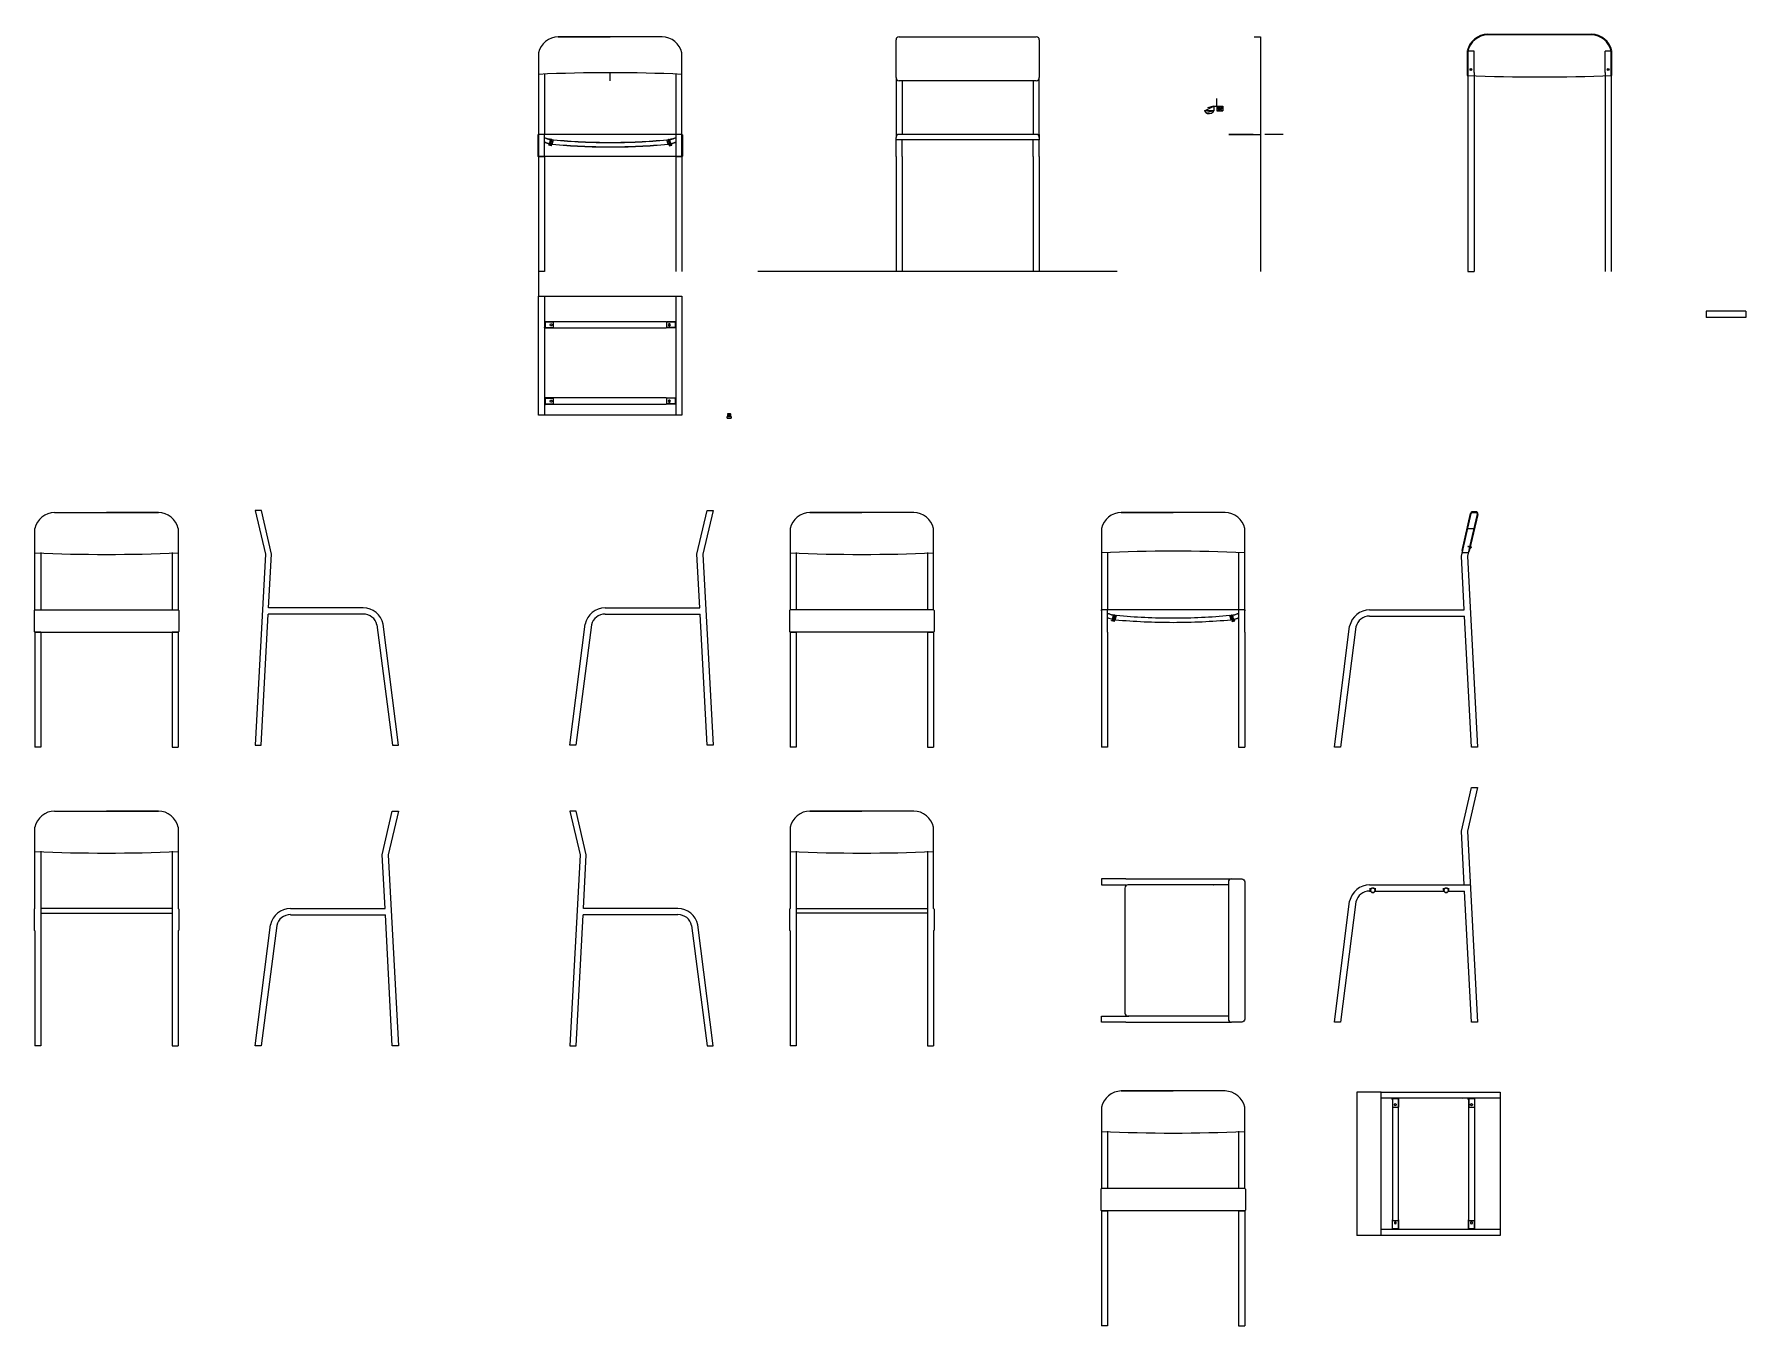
# Model space of a CAD drawing. Header units: millimetres. Extents: x 2935 to 3497, y 1209 to 1633.
import ezdxf

# ---------------------------------------------------------------- set-up
doc = ezdxf.new("R2010")
doc.units = ezdxf.units.MM
for name, color, linetype, lineweight in [('A-ANNO-DIMS', 3, 'Continuous', 18), ('A-DETL-MCUT', 4, 'Continuous', 25), ('A-FURN', 8, 'Continuous', 18)]:
    doc.layers.add(name, color=color, linetype=linetype, lineweight=lineweight)
for name, color, linetype in [('giunzioni', 3, 'Continuous'), ('rosso', 1, 'Continuous'), ('sezione', 6, 'Continuous')]:
    doc.layers.add(name, color=color, linetype=linetype)
doc.layers.add('INFO', color=2, linetype='Continuous', transparency=0.2)

msp = doc.modelspace()

# ---------------------------------------------------------------- linework, layer by layer
for p, q in [((3218.06, 1618.61), (3218.06, 1631.01)), ((3219.06, 1632.01), (3264.06, 1632.01)), ((3265.06, 1631.01), (3265.06, 1618.61)), ((3264.06, 1617.61), (3219.06, 1617.61)), ((3220.06, 1617.61), (3220.06, 1600.01)), ((3263.06, 1617.7), (3263.06, 1600.01)), ((3263.06, 1617.7), (3263.06, 1600.01)), ((3265.06, 1617.61), (3265.06, 1618.61)), ((3263.76, 1600.01), (3219.06, 1600.01)), ((3264.26, 1600.01), (3263.76, 1600.01)), ((3265.06, 1600.01), (3265.06, 1598.26)), ((3218.06, 1598.26), (3218.06, 1599.01)), ((3265.06, 1598.26), (3218.06, 1598.26)), ((3218.06, 1592.7), (3218.06, 1598.26)), ((3220.06, 1592.7), (3220.06, 1598.26)), ((3263.06, 1592.7), (3263.06, 1598.26)), ((3265.06, 1599.01), (3265.06, 1598.26)), ((3265.06, 1592.7), (3265.06, 1598.26)), ((3218.06, 1592.7), (3218.06, 1555.01)), ((3220.06, 1592.7), (3220.06, 1555.01)), ((3263.06, 1592.7), (3263.06, 1555.01)), ((3265.06, 1592.7), (3265.06, 1555.01)), ((2976.14, 1476.06), (2959.11, 1476.06)), ((3189.83, 1476.06), (3206.86, 1476.06)), ((3291.92, 1476.06), (3308.94, 1476.06)), ((3403.7, 1463.5), (3406.5, 1475.72)), ((3405.58, 1470.75), (3407.58, 1470.75)), ((3408.89, 1475.4), (3406.07, 1463.28)), ((3408.19, 1476.28), (3407.2, 1476.28)), ((3407.2, 1476.06), (3408.19, 1476.06)), ((2937.61, 1462.87), (2937.61, 1444.06)), ((2937.61, 1461.75), (2937.61, 1444.06)), ((2980.61, 1462.87), (2980.61, 1444.06)), ((3185.36, 1462.87), (3185.36, 1444.06)), ((3228.36, 1462.87), (3228.36, 1444.06)), ((3228.36, 1461.75), (3228.36, 1444.06)), ((3287.44, 1462.87), (3287.44, 1444.06)), ((3330.44, 1462.87), (3330.44, 1444.06)), ((3330.44, 1461.75), (3330.44, 1444.06)), ((3404.19, 1462.89), (3405.58, 1462.89)), ((2935.41, 1443.86), (2935.41, 1436.95)), ((2935.61, 1444.06), (2982.61, 1444.06)), ((2935.61, 1444.06), (2937.61, 1444.06)), ((2980.61, 1444.06), (2982.61, 1444.06)), ((2982.81, 1443.86), (2982.81, 1436.95)), ((3019.03, 1442.72), (3012.19, 1442.72)), ((3041.46, 1442.72), (3019.03, 1442.72)), ((3043.32, 1442.72), (3041.46, 1442.72)), ((3122.65, 1442.72), (3124.51, 1442.72)), ((3124.51, 1442.72), (3146.94, 1442.72)), ((3146.94, 1442.72), (3153.78, 1442.72)), ((3183.16, 1443.86), (3183.16, 1436.95)), ((3230.36, 1444.06), (3183.36, 1444.06)), ((3185.36, 1444.06), (3183.36, 1444.06)), ((3230.36, 1444.06), (3228.36, 1444.06)), ((3230.56, 1443.86), (3230.56, 1436.95)), ((3332.44, 1444.06), (3285.44, 1444.06)), ((3287.44, 1444.06), (3285.44, 1444.06)), ((3285.44, 1444.06), (3285.44, 1436.75)), ((3287.44, 1436.75), (3287.44, 1444.06)), ((3332.44, 1444.06), (3330.44, 1444.06)), ((3330.44, 1444.06), (3330.44, 1436.75)), ((3332.44, 1436.75), (3332.44, 1444.06)), ((3327.93, 1440.85), (3327.56, 1442.24)), ((3327.97, 1440.9), (3327.62, 1442.2)), ((3373.38, 1442.06), (3404.51, 1442.06)), ((3373.38, 1442.06), (3404.51, 1442.06)), ((2935.61, 1436.75), (2935.61, 1399.06)), ((2935.61, 1436.75), (2982.61, 1436.75)), ((2937.61, 1436.75), (2935.61, 1436.75)), ((2937.61, 1436.75), (2937.61, 1399.06)), ((2980.61, 1436.75), (2980.61, 1399.06)), ((2982.61, 1436.75), (2980.61, 1436.75)), ((2982.61, 1436.75), (2982.61, 1399.06)), ((3183.36, 1436.75), (3183.36, 1399.06)), ((3230.36, 1436.75), (3183.36, 1436.75)), ((3183.36, 1436.75), (3185.36, 1436.75)), ((3185.36, 1436.75), (3185.36, 1399.06)), ((3228.36, 1436.75), (3228.36, 1399.06)), ((3228.36, 1436.75), (3230.36, 1436.75)), ((3230.36, 1436.75), (3230.36, 1399.06)), ((3285.44, 1436.75), (3285.44, 1399.06)), ((3287.44, 1436.75), (3287.44, 1399.06)), ((3330.44, 1436.75), (3330.44, 1399.06)), ((3332.44, 1436.75), (3332.44, 1399.06)), ((2937.61, 1399.06), (2935.61, 1399.06)), ((2980.61, 1399.06), (2982.61, 1399.06)), ((3185.36, 1399.06), (3183.36, 1399.06)), ((3228.36, 1399.06), (3230.36, 1399.06)), ((3287.44, 1399.06), (3285.44, 1399.06)), ((3330.44, 1399.06), (3332.44, 1399.06)), ((2976.14, 1378.12), (2959.11, 1378.12)), ((3189.83, 1378.12), (3206.86, 1378.12)), ((2937.61, 1364.94), (2937.61, 1346.12)), ((2980.61, 1364.94), (2980.61, 1346.12)), ((3185.36, 1364.94), (3185.36, 1346.12)), ((3228.36, 1364.94), (3228.36, 1346.12)), ((2937.61, 1363.81), (2937.61, 1346.12)), ((3228.36, 1363.81), (3228.36, 1346.12)), ((3293.44, 1355.87), (3285.44, 1355.87)), ((3285.44, 1355.87), (3285.44, 1353.87)), ((3285.44, 1353.87), (3293.44, 1353.87)), ((3293.14, 1352.87), (3293.14, 1311.87)), ((3293.44, 1355.87), (3328.07, 1355.87)), ((3327.07, 1353.87), (3294.14, 1353.87)), ((3298.06, 1353.87), (3297.06, 1353.87)), ((3322.06, 1353.87), (3318.44, 1353.87)), ((3323.06, 1353.87), (3322.06, 1353.87)), ((3323.11, 1353.87), (3322.11, 1353.87)), ((3322.11, 1353.87), (3322.16, 1353.87)), ((3324.11, 1353.87), (3324.06, 1353.87)), ((3327.07, 1354.87), (3327.07, 1309.87)), ((3373.54, 1352.12), (3373.54, 1352.87)), ((3374.44, 1353.87), (3406.41, 1353.87)), ((3374.44, 1353.87), (3404.41, 1353.87)), ((3375.34, 1352.12), (3375.34, 1352.87)), ((3397.59, 1352.12), (3397.59, 1352.87)), ((3399.39, 1352.12), (3399.39, 1352.87)), ((3373.38, 1351.87), (3373.63, 1351.87)), ((3373.38, 1351.87), (3373.63, 1351.87)), ((3375.25, 1351.87), (3397.68, 1351.87)), ((3375.25, 1351.87), (3397.68, 1351.87)), ((3399.3, 1351.87), (3404.51, 1351.87)), ((3399.3, 1351.87), (3404.51, 1351.87)), ((2935.41, 1345.92), (2935.41, 1339.01)), ((2937.61, 1346.12), (2937.61, 1338.81)), ((2980.61, 1346.12), (2937.61, 1346.12)), ((2937.61, 1344.62), (2980.61, 1344.62)), ((2980.61, 1346.12), (2980.61, 1338.81)), ((2982.81, 1345.92), (2982.81, 1339.01)), ((3019.44, 1344.12), (3021.3, 1344.12)), ((3021.3, 1344.12), (3043.73, 1344.12)), ((3043.73, 1344.12), (3050.57, 1344.12)), ((3122.24, 1344.12), (3115.4, 1344.12)), ((3144.67, 1344.12), (3122.24, 1344.12)), ((3146.53, 1344.12), (3144.67, 1344.12)), ((3183.16, 1345.92), (3183.16, 1339.01)), ((3185.36, 1346.12), (3185.36, 1338.81)), ((3185.36, 1346.12), (3228.36, 1346.12)), ((3228.36, 1344.62), (3185.36, 1344.62)), ((3228.36, 1346.12), (3228.36, 1338.81)), ((3230.56, 1345.92), (3230.56, 1339.01)), ((2935.61, 1338.81), (2935.61, 1301.12)), ((2937.61, 1338.81), (2937.61, 1301.12)), ((2980.61, 1338.81), (2980.61, 1301.12)), ((2982.61, 1338.81), (2982.61, 1301.12)), ((3183.36, 1338.81), (3183.36, 1301.12)), ((3185.36, 1338.81), (3185.36, 1301.12)), ((3228.36, 1338.81), (3228.36, 1301.12)), ((3230.36, 1338.81), (3230.36, 1301.12)), ((3285.44, 1308.87), (3285.44, 1310.87)), ((3285.44, 1310.87), (3294.44, 1310.87)), ((3293.44, 1308.87), (3285.44, 1308.87)), ((3293.44, 1308.87), (3328.07, 1308.87)), ((3327.07, 1310.87), (3294.14, 1310.87)), ((2937.61, 1301.12), (2935.61, 1301.12)), ((2980.61, 1301.12), (2982.61, 1301.12)), ((3185.36, 1301.12), (3183.36, 1301.12)), ((3228.36, 1301.12), (3230.36, 1301.12)), ((3291.92, 1286.31), (3308.94, 1286.31)), ((3369.21, 1285.93), (3369.21, 1238.93)), ((3377.21, 1285.93), (3369.21, 1285.93)), ((3416.21, 1285.93), (3416.21, 1262.43)), ((3416.21, 1283.93), (3377.21, 1283.93)), ((3380.87, 1280.78), (3380.87, 1244.08)), ((3382.87, 1244.08), (3382.87, 1280.78)), ((3405.87, 1280.78), (3405.87, 1244.08)), ((3407.87, 1240.93), (3407.87, 1280.78)), ((3287.44, 1273.13), (3287.44, 1254.31)), ((3330.44, 1273.13), (3330.44, 1254.31)), ((3330.44, 1272.01), (3330.44, 1254.31)), ((3285.24, 1254.11), (3285.24, 1247.2)), ((3332.44, 1254.31), (3285.44, 1254.31)), ((3287.44, 1254.31), (3285.44, 1254.31)), ((3332.44, 1254.31), (3330.44, 1254.31)), ((3332.64, 1254.11), (3332.64, 1247.2)), ((3285.44, 1247), (3285.44, 1209.31)), ((3332.44, 1247), (3285.44, 1247)), ((3285.44, 1247), (3287.44, 1247)), ((3287.44, 1247), (3287.44, 1209.31)), ((3330.44, 1247), (3330.44, 1209.31)), ((3330.44, 1247), (3332.44, 1247)), ((3332.44, 1247), (3332.44, 1209.31)), ((3416.21, 1240.93), (3377.21, 1240.93)), ((3377.21, 1238.93), (3369.21, 1238.93)), ((3287.44, 1209.31), (3285.44, 1209.31)), ((3330.44, 1209.31), (3332.44, 1209.31))]:
    msp.add_line(p, q)
for points in [[(3218.06, 1618.61), (3218.06, 1599.01)], [(3265.06, 1600.01), (3265.06, 1617.61)], [(3043.32, 1444.72), (3012.3, 1444.72), (3013.21, 1462.32), (3009.9, 1476.72), (3007.88, 1476.72), (3011.23, 1462.35), (3007.88, 1399.72), (3009.89, 1399.72), (3012.19, 1442.72)], [(3122.65, 1444.72), (3153.67, 1444.72), (3152.77, 1462.32), (3156.07, 1476.72), (3158.09, 1476.72), (3154.74, 1462.35), (3158.09, 1399.72), (3156.08, 1399.72), (3153.78, 1442.72)], [(2935.61, 1444.06), (2935.61, 1470.75)], [(2942.08, 1476.06), (2976.14, 1476.06)], [(2982.61, 1470.75), (2982.61, 1444.06)], [(3183.36, 1470.75), (3183.36, 1444.06)], [(3223.89, 1476.06), (3189.83, 1476.06)], [(3230.36, 1444.06), (3230.36, 1470.75)], [(3285.44, 1470.75), (3285.44, 1444.06)], [(3325.97, 1476.06), (3291.92, 1476.06)], [(3332.44, 1444.06), (3332.44, 1470.75)], [(3408.68, 1475.45), (3406.19, 1464.78)], [(3406.15, 1464.62), (3405.47, 1461.69), (3408.82, 1399.06), (3406.81, 1399.06), (3404.51, 1442.06)], [(3047.79, 1439.17), (3052.88, 1399.72), (3054.88, 1399.72), (3049.86, 1439.41)], [(3118.18, 1439.17), (3113.09, 1399.72), (3111.09, 1399.72), (3116.11, 1439.41)], [(3368.91, 1438.51), (3363.82, 1399.06), (3361.82, 1399.06), (3366.84, 1438.75)], [(3373.38, 1353.87), (3404.41, 1353.87), (3403.5, 1371.47), (3406.8, 1385.87), (3408.82, 1385.87), (3405.47, 1371.5), (3408.82, 1308.87), (3406.81, 1308.87), (3404.51, 1351.87)], [(2942.08, 1378.12), (2976.14, 1378.12)], [(3019.44, 1346.12), (3050.46, 1346.12), (3049.55, 1363.73), (3052.85, 1378.12), (3054.88, 1378.12), (3051.53, 1363.76), (3054.88, 1301.12), (3052.86, 1301.12), (3050.57, 1344.12)], [(3146.53, 1346.12), (3115.51, 1346.12), (3116.42, 1363.73), (3113.12, 1378.12), (3111.09, 1378.12), (3114.44, 1363.76), (3111.09, 1301.12), (3113.11, 1301.12), (3115.4, 1344.12)], [(3223.89, 1378.12), (3189.83, 1378.12)], [(2935.61, 1346.12), (2935.61, 1372.81)], [(2982.61, 1372.81), (2982.61, 1346.12)], [(3183.36, 1372.81), (3183.36, 1346.12)], [(3230.36, 1346.12), (3230.36, 1372.81)], [(3368.91, 1348.32), (3363.82, 1308.87), (3361.82, 1308.87), (3366.84, 1348.55)], [(3014.97, 1340.57), (3009.88, 1301.12), (3007.88, 1301.12), (3012.9, 1340.81)], [(3151, 1340.57), (3156.09, 1301.12), (3158.09, 1301.12), (3153.07, 1340.81)], [(3325.97, 1286.31), (3291.92, 1286.31)], [(3285.44, 1281), (3285.44, 1254.31)], [(3332.44, 1254.31), (3332.44, 1281)]]:
    msp.add_lwpolyline(points)
for points in [[(3100.82, 1507.92), (3100.82, 1546.92), (3147.82, 1546.92), (3147.82, 1507.92)], [(3377.21, 1285.93), (3416.21, 1285.93), (3416.21, 1238.93), (3377.21, 1238.93)]]:
    msp.add_lwpolyline(points, close=True)
for points in [[(3373.38, 1444.06), (3404.41, 1444.06), (3403.5, 1461.67), (3406.71, 1475.67, -0.349616), (3407.2, 1476.06), (3408.19, 1476.06)], [(3328.07, 1355.87), (3331.44, 1355.87, -0.414214), (3332.44, 1354.87), (3332.44, 1309.87, -0.414214), (3331.44, 1308.87), (3328.07, 1308.87)]]:
    msp.add_lwpolyline(points, format="xyb")
for centre, radius, start, end in [((3219.06, 1631.01), 1, 90, 180), ((3264.06, 1631.01), 1, 0, 90), ((3219.06, 1618.61), 1, 180, 270), ((3264.06, 1618.61), 1, 270, 0), ((3219.06, 1599.01), 1, 90, 180), ((3264.06, 1599.01), 1, 0, 90), ((2942.24, 1469.27), 6.79, 91.3429, 167.4024), ((2975.98, 1469.27), 6.79, 12.5976, 88.6571), ((3189.99, 1469.27), 6.79, 91.3429, 167.4024), ((3223.73, 1469.27), 6.79, 12.5976, 88.6571), ((3292.07, 1469.27), 6.79, 91.3429, 167.4024), ((3325.81, 1469.27), 6.79, 12.5976, 88.6571), ((3407.2, 1475.55), 0.724, 90.3814, 166.7003), ((3408.19, 1475.56), 0.718, 346.8609, 90), ((3408.19, 1475.56), 0.5, 346.8609, 90), ((3408.19, 1475.56), 0.5, 346.8609, 90), ((2959.11, 1987.57), 525.31, 267.436, 272.564), ((3206.86, 1987.57), 525.31, 267.436, 272.564), ((3308.94, 938.01), 525.31, 87.436, 92.564), ((3404.19, 1463.39), 0.5, 167.1057, 270), ((3405.58, 1463.39), 0.5, 270, 346.8815), ((2935.69, 1443.78), 0.293, 106.1663, 163.8337), ((2982.53, 1443.78), 0.293, 16.1663, 73.8337), ((3043.24, 1437.94), 6.78, 12.4931, 89.3401), ((3043.36, 1438.17), 4.55, 12.6728, 90.4312), ((3122.73, 1437.94), 6.78, 90.6599, 167.5069), ((3122.61, 1438.17), 4.55, 89.5688, 167.3272), ((3183.44, 1443.78), 0.293, 106.1663, 163.8337), ((3230.28, 1443.78), 0.293, 16.1663, 73.8337), ((3285.53, 1443.78), 0.293, 106.1663, 163.8337), ((3332.36, 1443.78), 0.293, 16.1663, 73.8337), ((3373.46, 1437.28), 6.78, 90.6599, 167.5069), ((3308.94, 1650.54), 210.55, 264.826, 270), ((3308.94, 1643.38), 201.95, 264.715, 270), ((3308.94, 1643.38), 201.95, 270, 275.285), ((3308.94, 1650.54), 210.55, 270, 275.174), ((3327.06, 1449.12), 8.31, 275.9983, 279.0744), ((3327.06, 1449.12), 8.26, 276.2947, 279.0744), ((3373.35, 1437.51), 4.55, 89.5688, 167.3272), ((2935.69, 1437.03), 0.293, 196.1663, 253.8337), ((2982.53, 1437.03), 0.293, 286.1663, 343.8337), ((3183.44, 1437.03), 0.293, 196.1663, 253.8337), ((3230.28, 1437.03), 0.293, 286.1663, 343.8337), ((2942.24, 1371.33), 6.79, 91.3429, 167.4024), ((2975.98, 1371.33), 6.79, 12.5976, 88.6571), ((3189.99, 1371.33), 6.79, 91.3429, 167.4024), ((3223.73, 1371.33), 6.79, 12.5976, 88.6571), ((2959.11, 1889.63), 525.31, 267.436, 272.564), ((3206.86, 1889.63), 525.31, 267.436, 272.564), ((3294.14, 1352.87), 1, 90, 180), ((3328.07, 1354.87), 1, 90, 180), ((3373.46, 1347.09), 6.78, 90.6599, 167.5069), ((3374.44, 1351.95), 0.916, 10.8558, 169.1821), ((3398.49, 1351.95), 0.916, 10.8558, 169.1821), ((3373.35, 1347.32), 4.55, 89.5688, 167.3272), ((3374.44, 1352.29), 0.916, 190.9085, 349.1336), ((3374.44, 1351.95), 0.816, 12.1622, 167.8378), ((3374.44, 1352.29), 0.816, 192.1622, 347.8378), ((3398.49, 1352.29), 0.916, 190.9085, 349.1336), ((3398.49, 1351.95), 0.816, 12.1622, 167.8378), ((3398.49, 1352.29), 0.816, 192.1622, 347.8378), ((2935.69, 1345.84), 0.293, 106.1663, 163.8337), ((2982.53, 1345.84), 0.293, 16.1663, 73.8337), ((3019.51, 1339.34), 6.78, 90.6599, 167.5069), ((3019.4, 1339.58), 4.55, 89.5688, 167.3272), ((3146.46, 1339.34), 6.78, 12.4931, 89.3401), ((3146.57, 1339.58), 4.55, 12.6728, 90.4312), ((3183.44, 1345.84), 0.293, 106.1663, 163.8337), ((3230.28, 1345.84), 0.293, 16.1663, 73.8337), ((2935.69, 1339.09), 0.293, 196.1663, 253.8337), ((2982.53, 1339.09), 0.293, 286.1663, 343.8337), ((3183.44, 1339.09), 0.293, 196.1663, 253.8337), ((3230.28, 1339.09), 0.293, 286.1663, 343.8337), ((3294.14, 1311.87), 1, 180, 270), ((3328.07, 1309.87), 1, 180, 270), ((3292.07, 1279.52), 6.79, 91.3429, 167.4024), ((3325.81, 1279.52), 6.79, 12.5976, 88.6571), ((3308.94, 1797.82), 525.31, 267.436, 272.564), ((3285.53, 1254.03), 0.293, 106.1663, 163.8337), ((3332.36, 1254.03), 0.293, 16.1663, 73.8337), ((3285.53, 1247.28), 0.293, 196.1663, 253.8337), ((3332.36, 1247.28), 0.293, 286.1663, 343.8337)]:
    msp.add_arc(centre, radius, start, end)
at = {"layer": 'A-ANNO-DIMS'}
for p, q in [((3107.29, 1632.01), (3124.32, 1632.01)), ((3102.82, 1619.78), (3102.82, 1600.01)), ((3124.32, 1617.61), (3124.32, 1620.22)), ((3145.82, 1619.78), (3145.82, 1600.01)), ((3145.82, 1617.7), (3145.82, 1600.01)), ((3323.27, 1609.23), (3323.27, 1611.81)), ((3319.27, 1607.75), (3322.27, 1609.23)), ((3322.27, 1607.75), (3319.27, 1607.75)), ((3322.27, 1609.23), (3320.17, 1608.67)), ((3322.27, 1607.75), (3320.17, 1607.19)), ((3322.27, 1609.23), (3322.27, 1607.75)), ((3322.27, 1609.23), (3323.27, 1609.23)), ((3323.27, 1609.23), (3325.27, 1609.23)), ((3323.27, 1609.23), (3323.27, 1607.75)), ((3323.27, 1607.75), (3325.27, 1609.23)), ((3323.27, 1609.23), (3325.27, 1607.75)), ((3324.27, 1608.49), (3323.27, 1608.49)), ((3323.27, 1608.49), (3323.37, 1608.49)), ((3323.27, 1607.75), (3325.27, 1607.75)), ((3324.27, 1608.49), (3324.27, 1609.23)), ((3325.27, 1608.49), (3324.27, 1608.49)), ((3324.27, 1607.75), (3324.27, 1608.49)), ((3325.17, 1608.49), (3325.27, 1608.49)), ((3325.27, 1609.23), (3325.27, 1607.75)), ((3147.82, 1600.01), (3100.82, 1600.01)), ((3102.82, 1600.01), (3100.82, 1600.01)), ((3100.82, 1600.01), (3100.82, 1592.7)), ((3102.82, 1592.7), (3102.82, 1600.01)), ((3147.82, 1600.01), (3145.82, 1600.01)), ((3145.82, 1600.01), (3145.82, 1592.7)), ((3147.82, 1592.7), (3147.82, 1600.01)), ((3333.16, 1600.01), (3327.24, 1600.01)), ((3345.05, 1600.01), (3339.05, 1600.01)), ((3100.62, 1599.81), (3100.62, 1592.9)), ((3104.37, 1596.56), (3104.72, 1598.28)), ((3104.81, 1596.47), (3104.37, 1596.56)), ((3104.83, 1596.56), (3104.4, 1596.69)), ((3104.85, 1596.64), (3104.42, 1596.78)), ((3104.86, 1596.72), (3104.43, 1596.86)), ((3104.88, 1596.8), (3104.45, 1596.94)), ((3104.89, 1596.89), (3104.46, 1597.03)), ((3104.91, 1596.97), (3104.48, 1597.11)), ((3104.93, 1597.05), (3104.5, 1597.19)), ((3104.94, 1597.14), (3104.51, 1597.27)), ((3104.96, 1597.22), (3104.53, 1597.36)), ((3104.98, 1597.3), (3104.55, 1597.44)), ((3104.99, 1597.38), (3104.56, 1597.52)), ((3104.57, 1598.31), (3104.6, 1598.44)), ((3104.93, 1598.24), (3104.57, 1598.31)), ((3105.01, 1597.47), (3104.58, 1597.61)), ((3105.18, 1598.32), (3104.6, 1598.44)), ((3105.03, 1597.55), (3104.6, 1597.69)), ((3105.04, 1597.63), (3104.61, 1597.77)), ((3105.06, 1597.72), (3104.63, 1597.85)), ((3105.08, 1597.8), (3104.65, 1597.94)), ((3105.09, 1597.88), (3104.66, 1598.02)), ((3105.11, 1597.97), (3104.68, 1598.1)), ((3105.13, 1598.05), (3104.7, 1598.19)), ((3104.75, 1598.28), (3104.78, 1598.4)), ((3104.86, 1596.72), (3104.81, 1596.47)), ((3104.85, 1596.64), (3105.16, 1598.2)), ((3104.88, 1596.8), (3104.86, 1596.72)), ((3104.93, 1598.24), (3105.28, 1598.17)), ((3105.11, 1598.21), (3105.13, 1598.33)), ((3105.18, 1598.32), (3105.31, 1598.3)), ((3105.28, 1598.17), (3105.31, 1598.3)), ((3143.46, 1598.32), (3143.33, 1598.3)), ((3143.35, 1598.17), (3143.33, 1598.3)), ((3143.7, 1598.24), (3143.35, 1598.17)), ((3143.46, 1598.32), (3144.04, 1598.44)), ((3143.79, 1596.64), (3143.48, 1598.2)), ((3143.53, 1598.21), (3143.5, 1598.33)), ((3143.51, 1598.05), (3143.94, 1598.19)), ((3143.53, 1597.97), (3143.96, 1598.1)), ((3143.54, 1597.88), (3143.97, 1598.02)), ((3143.56, 1597.8), (3143.99, 1597.94)), ((3143.58, 1597.72), (3144.01, 1597.85)), ((3143.59, 1597.63), (3144.02, 1597.77)), ((3143.61, 1597.55), (3144.04, 1597.69)), ((3143.63, 1597.47), (3144.06, 1597.61)), ((3143.64, 1597.38), (3144.07, 1597.52)), ((3143.66, 1597.3), (3144.09, 1597.44)), ((3143.68, 1597.22), (3144.11, 1597.36)), ((3143.69, 1597.14), (3144.12, 1597.27)), ((3143.7, 1598.24), (3144.06, 1598.31)), ((3143.71, 1597.05), (3144.14, 1597.19)), ((3143.73, 1596.97), (3144.16, 1597.11)), ((3143.74, 1596.89), (3144.17, 1597.03)), ((3143.76, 1596.8), (3144.19, 1596.94)), ((3143.76, 1596.8), (3143.77, 1596.72)), ((3143.77, 1596.72), (3144.2, 1596.86)), ((3143.77, 1596.72), (3143.82, 1596.47)), ((3143.79, 1596.64), (3144.22, 1596.78)), ((3143.81, 1596.56), (3144.24, 1596.69)), ((3143.82, 1596.47), (3144.26, 1596.56)), ((3143.89, 1598.28), (3143.86, 1598.4)), ((3144.26, 1596.56), (3143.92, 1598.28)), ((3144.06, 1598.31), (3144.04, 1598.44)), ((3148.02, 1599.81), (3148.02, 1592.9)), ((3100.82, 1592.7), (3100.82, 1555.01)), ((3147.82, 1592.7), (3100.82, 1592.7)), ((3100.82, 1592.7), (3102.82, 1592.7)), ((3102.82, 1592.7), (3102.82, 1555.01)), ((3145.82, 1592.7), (3145.82, 1555.01)), ((3145.82, 1592.7), (3147.82, 1592.7)), ((3147.82, 1592.7), (3147.82, 1555.01)), ((3102.82, 1555.01), (3100.82, 1555.01)), ((3289.81, 1442.37), (3289.22, 1442.49)), ((3289.5, 1440.86), (3289.49, 1440.77)), ((3289.81, 1442.37), (3289.93, 1442.35)), ((3328.08, 1442.37), (3327.95, 1442.35)), ((3328.08, 1442.37), (3328.66, 1442.49)), ((3328.38, 1440.86), (3328.4, 1440.77))]:
    msp.add_line(p, q, dxfattribs=at)
for points in [[(3141.35, 1632.01), (3107.29, 1632.01)], [(3446.16, 1632.63), (3412.1, 1632.63)], [(3100.82, 1626.7), (3100.82, 1600.01)], [(3147.82, 1600.01), (3147.82, 1626.7)], [(3405.41, 1627.32), (3405.41, 1620.31)], [(3405.63, 1627.32), (3405.63, 1620.31)], [(3452.63, 1620.31), (3452.63, 1627.32)]]:
    msp.add_lwpolyline(points, dxfattribs=at)
for points in [[(3104.58, 1537.54), (3104.77, 1537.85), (3105.13, 1537.85), (3105.31, 1537.54), (3105.13, 1537.22), (3104.77, 1537.22)], [(3144.05, 1537.54), (3143.87, 1537.85), (3143.51, 1537.85), (3143.33, 1537.54), (3143.51, 1537.22), (3143.87, 1537.22)], [(3104.58, 1512.54), (3104.77, 1512.85), (3105.13, 1512.85), (3105.31, 1512.54), (3105.13, 1512.22), (3104.77, 1512.22)], [(3144.05, 1512.54), (3143.87, 1512.85), (3143.51, 1512.85), (3143.33, 1512.54), (3143.51, 1512.22), (3143.87, 1512.22)]]:
    msp.add_lwpolyline(points, close=True, dxfattribs=at)
for centre, radius, start, end in [((3107.45, 1625.22), 6.79, 91.3429, 167.4024), ((3141.19, 1625.22), 6.79, 12.5976, 88.6571), ((3412.26, 1625.84), 7.02, 91.3429, 167.4024), ((3412.26, 1625.84), 6.79, 91.3429, 167.4024), ((3446, 1625.84), 7.02, 12.5976, 88.6571), ((3446, 1625.84), 6.79, 12.5976, 88.6571), ((3124.32, 1094.91), 525.31, 87.436, 92.564), ((3429.13, 2154.05), 535.22, 267.4598, 272.5402), ((3320.77, 1608.49), 1.67, 206.3116, 26.3116), ((3100.9, 1599.72), 0.293, 106.1663, 163.8337), ((3147.74, 1599.72), 0.293, 16.1663, 73.8337), ((3107.17, 1609.44), 11.3, 248.4662, 262.6281), ((3106.2, 1605.07), 8.36, 247.6404, 257.7773), ((3106.2, 1605.07), 8.36, 260.9125, 264.0017), ((3124.32, 1806.49), 210.55, 264.826, 270), ((3124.32, 1806.49), 210.6, 264.826, 270), ((3124.32, 1799.33), 202, 264.715, 270), ((3124.32, 1799.33), 201.95, 264.715, 270), ((3124.32, 1799.33), 201.95, 270, 275.285), ((3124.32, 1799.33), 202, 270, 275.285), ((3124.32, 1806.49), 210.55, 270, 275.174), ((3124.32, 1806.49), 210.6, 270, 275.174), ((3141.47, 1609.44), 11.3, 277.3719, 291.5338), ((3142.44, 1605.07), 8.36, 275.9983, 279.0875), ((3142.44, 1605.07), 8.36, 282.2227, 292.3596), ((3100.9, 1592.98), 0.293, 196.1663, 253.8337), ((3147.74, 1592.98), 0.293, 286.1663, 343.8337), ((3327.06, 1449.12), 8.36, 282.2227, 292.3596)]:
    msp.add_arc(centre, radius, start, end, dxfattribs=at)
at = {"layer": 'A-DETL-MCUT'}
for p, q in [((3335.55, 1632.01), (3337.57, 1632.01)), ((3412.09, 1632.85), (3446.16, 1632.85)), ((3407.63, 1627.32), (3405.63, 1627.32)), ((3407.63, 1620.31), (3407.63, 1627.32)), ((3452.63, 1627.32), (3450.63, 1627.32)), ((3450.63, 1620.31), (3450.63, 1627.32)), ((3452.63, 1619.36), (3452.63, 1627.32)), ((3452.85, 1619.36), (3452.85, 1627.32)), ((3405.41, 1620.31), (3405.41, 1619.36)), ((3405.63, 1620.31), (3405.63, 1555.01)), ((3406.6, 1621.33), (3406.45, 1621.33)), ((3406.45, 1621.33), (3406.45, 1621.28)), ((3406.53, 1621.28), (3406.45, 1621.28)), ((3406.6, 1621.28), (3406.53, 1621.28)), ((3406.6, 1621.48), (3406.6, 1621.33)), ((3406.6, 1621.48), (3406.65, 1621.48)), ((3406.6, 1621.21), (3406.6, 1621.28)), ((3406.6, 1621.28), (3406.6, 1621.13)), ((3406.6, 1621.13), (3406.65, 1621.13)), ((3406.65, 1621.48), (3406.65, 1621.33)), ((3406.65, 1621.33), (3406.8, 1621.33)), ((3406.65, 1621.28), (3406.65, 1621.13)), ((3406.65, 1621.28), (3406.8, 1621.28)), ((3406.8, 1621.33), (3406.8, 1621.28)), ((3407.63, 1620.31), (3407.63, 1555.01)), ((3450.63, 1620.31), (3450.63, 1555.01)), ((3451.6, 1621.33), (3451.45, 1621.33)), ((3451.45, 1621.33), (3451.45, 1621.28)), ((3451.53, 1621.28), (3451.45, 1621.28)), ((3451.6, 1621.28), (3451.53, 1621.28)), ((3451.6, 1621.48), (3451.6, 1621.33)), ((3451.6, 1621.48), (3451.65, 1621.48)), ((3451.6, 1621.21), (3451.6, 1621.28)), ((3451.6, 1621.28), (3451.6, 1621.13)), ((3451.6, 1621.13), (3451.65, 1621.13)), ((3451.65, 1621.48), (3451.65, 1621.33)), ((3451.65, 1621.33), (3451.8, 1621.33)), ((3451.65, 1621.28), (3451.65, 1621.13)), ((3451.65, 1621.28), (3451.8, 1621.28)), ((3451.8, 1621.33), (3451.8, 1621.28)), ((3452.63, 1619.36), (3452.63, 1555.01)), ((3105.29, 1596.85), (3105.64, 1598.14)), ((3105.33, 1596.8), (3105.7, 1598.19)), ((3143.31, 1596.8), (3142.94, 1598.19)), ((3143.34, 1596.85), (3143, 1598.14)), ((3100.82, 1555.01), (3100.82, 1546.92)), ((3405.63, 1555.01), (3407.63, 1555.01)), ((3102.82, 1546.92), (3102.82, 1541.6)), ((3105.97, 1538.59), (3103.02, 1538.59)), ((3142.67, 1538.59), (3105.97, 1538.59)), ((3142.67, 1538.59), (3145.62, 1538.59)), ((3496.76, 1541.99), (3483.74, 1541.99)), ((3483.74, 1541.99), (3483.74, 1539.99)), ((3496.76, 1539.99), (3483.74, 1539.99)), ((3496.76, 1541.99), (3496.76, 1539.99)), ((3103.02, 1536.59), (3105.97, 1536.59)), ((3105.97, 1536.59), (3142.67, 1536.59)), ((3145.62, 1536.59), (3142.67, 1536.59)), ((3105.97, 1513.59), (3103.02, 1513.59)), ((3103.02, 1511.59), (3105.97, 1511.59)), ((3142.67, 1513.59), (3105.97, 1513.59)), ((3105.97, 1511.59), (3142.67, 1511.59)), ((3142.67, 1513.59), (3145.82, 1513.59)), ((3145.62, 1511.59), (3142.67, 1511.59)), ((3162.68, 1506.99), (3162.68, 1507.52)), ((3162.68, 1507.52), (3163.34, 1507.52)), ((3162.68, 1506.99), (3163.99, 1506.99)), ((3162.76, 1508.36), (3163.34, 1508.36)), ((3162.76, 1508.08), (3163.34, 1508.08)), ((3162.76, 1507.92), (3163.34, 1507.92)), ((3162.86, 1508.52), (3162.86, 1508.44)), ((3162.86, 1508.52), (3163.82, 1508.52)), ((3162.86, 1508.36), (3162.86, 1508.44)), ((3162.86, 1508.2), (3162.86, 1508.08)), ((3162.86, 1508.2), (3163.34, 1508.2)), ((3162.86, 1507.52), (3162.86, 1507.76)), ((3162.86, 1507.76), (3163.34, 1507.76)), ((3163.34, 1508.36), (3163.91, 1508.36)), ((3163.82, 1508.2), (3163.34, 1508.2)), ((3163.34, 1508.08), (3163.91, 1508.08)), ((3163.34, 1507.92), (3163.91, 1507.92)), ((3163.34, 1507.76), (3163.82, 1507.76)), ((3163.34, 1507.52), (3163.99, 1507.52)), ((3163.82, 1508.52), (3163.82, 1508.44)), ((3163.82, 1508.36), (3163.82, 1508.44)), ((3163.82, 1508.2), (3163.82, 1508.08)), ((3163.82, 1507.76), (3163.82, 1507.52)), ((3163.99, 1507.52), (3163.99, 1506.99)), ((3406.39, 1464.65), (3406.41, 1464.73)), ((3289.92, 1440.9), (3290.26, 1442.2)), ((3289.96, 1440.85), (3290.33, 1442.24)), ((3380.87, 1283.73), (3380.87, 1280.78)), ((3382.87, 1280.78), (3382.87, 1283.73)), ((3405.87, 1283.73), (3405.87, 1280.78)), ((3407.87, 1280.78), (3407.87, 1283.73)), ((3380.87, 1241.13), (3380.87, 1244.08)), ((3382.87, 1244.08), (3382.87, 1240.93)), ((3405.87, 1241.13), (3405.87, 1244.08))]:
    msp.add_line(p, q, dxfattribs=at)
for centre in [(3406.63, 1621.31), (3451.63, 1621.31)]:
    msp.add_circle(centre, 0.307, dxfattribs=at)
for centre, radius, start, end in [((3107.17, 1609.44), 11.4, 247.477, 256.8737), ((3106.2, 1605.07), 8.31, 245.9983, 257.9972), ((3106.2, 1605.07), 8.31, 260.9256, 264.0017), ((3107.17, 1609.44), 11.35, 260.5342, 262.6281), ((3141.47, 1609.44), 11.35, 277.3719, 279.4658), ((3142.44, 1605.07), 8.31, 275.9983, 279.0744), ((3141.47, 1609.44), 11.4, 283.1263, 292.523), ((3142.44, 1605.07), 8.31, 282.0028, 294.0017), ((3163.09, 1508.45), 0.342, 195.8328, 227.5415), ((3163.09, 1508.17), 0.342, 195.8328, 227.5415), ((3163.09, 1508.01), 0.342, 195.8328, 227.5415), ((3163.58, 1508.45), 0.342, 312.4585, 344.1672), ((3163.58, 1508.17), 0.342, 312.4585, 344.1672), ((3163.58, 1508.01), 0.342, 312.4585, 344.1672), ((3291.79, 1453.49), 11.4, 247.477, 256.8737), ((3326.1, 1453.49), 11.4, 283.1263, 292.523), ((3290.83, 1449.12), 8.31, 245.9983, 257.9972), ((3290.83, 1449.12), 8.31, 260.9256, 264.0017), ((3291.79, 1453.49), 11.35, 260.5342, 262.6281), ((3326.09, 1453.49), 11.35, 277.3719, 279.4658), ((3327.06, 1449.12), 8.31, 282.0028, 294.0017)]:
    msp.add_arc(centre, radius, start, end, dxfattribs=at)
at = {"layer": 'A-FURN'}
for p, q in [((3041.46, 1442.72), (3019.03, 1442.72)), ((3124.51, 1442.72), (3146.94, 1442.72)), ((3021.3, 1344.12), (3043.73, 1344.12)), ((3144.67, 1344.12), (3122.24, 1344.12))]:
    msp.add_line(p, q, dxfattribs=at)
at = {"layer": 'giunzioni'}
for p, q in [((3218.06, 1626.7), (3218.06, 1631.01)), ((3405.41, 1620.31), (3405.63, 1620.31)), ((3103.02, 1598.93), (3103.02, 1598.88)), ((3103.02, 1597.39), (3103.02, 1597.33)), ((3104.44, 1596.94), (3104.35, 1596.49)), ((3104.89, 1596.85), (3104.81, 1596.4)), ((3105.01, 1596.36), (3105, 1596.26)), ((3143.62, 1596.36), (3143.64, 1596.26)), ((3143.74, 1596.85), (3143.83, 1596.4)), ((3144.2, 1596.94), (3144.28, 1596.49)), ((3145.62, 1598.93), (3145.62, 1598.88)), ((3145.62, 1597.39), (3145.62, 1597.33)), ((3290.57, 1555.01), (3172.78, 1555.01)), ((3100.82, 1546.92), (3124.32, 1546.92)), ((3102.82, 1538.59), (3102.82, 1538.54)), ((3102.82, 1538.54), (3105.77, 1538.54)), ((3102.82, 1538.54), (3102.92, 1538.54)), ((3102.82, 1538.54), (3103.82, 1538.54)), ((3102.82, 1538.54), (3102.92, 1538.54)), ((3102.82, 1538.54), (3103.82, 1538.54)), ((3102.92, 1538.54), (3102.92, 1536.64)), ((3103.02, 1538.54), (3102.92, 1538.54)), ((3102.92, 1538.54), (3103.02, 1538.54)), ((3103.02, 1538.54), (3102.92, 1538.54)), ((3102.92, 1538.54), (3103.02, 1538.54)), ((3103.02, 1538.59), (3103.02, 1536.59)), ((3103.02, 1538.54), (3103.02, 1536.64)), ((3105.77, 1537.59), (3105.77, 1538.54)), ((3142.87, 1536.59), (3142.87, 1538.54)), ((3145.82, 1538.54), (3142.87, 1538.54)), ((3145.82, 1538.54), (3144.82, 1538.54)), ((3145.62, 1538.59), (3145.62, 1536.59)), ((3145.62, 1538.54), (3145.62, 1536.64)), ((3145.72, 1538.54), (3145.72, 1536.64)), ((3102.82, 1537.59), (3102.82, 1536.59)), ((3102.82, 1537.54), (3102.82, 1536.54)), ((3102.82, 1536.59), (3102.82, 1536.64)), ((3102.82, 1536.64), (3105.77, 1536.64)), ((3103.02, 1536.45), (3103.02, 1536.45)), ((3103.02, 1536.22), (3103.02, 1536.28)), ((3103.02, 1534.68), (3103.02, 1534.73)), ((3105.77, 1536.59), (3105.77, 1537.59)), ((3145.82, 1536.64), (3142.87, 1536.64)), ((3102.82, 1513.54), (3105.77, 1513.54)), ((3102.82, 1513.54), (3102.92, 1513.54)), ((3102.82, 1513.54), (3103.82, 1513.54)), ((3102.82, 1513.54), (3102.92, 1513.54)), ((3102.82, 1513.54), (3103.82, 1513.54)), ((3102.82, 1512.54), (3102.82, 1511.54)), ((3102.82, 1511.64), (3105.77, 1511.64)), ((3102.92, 1513.54), (3102.92, 1511.64)), ((3103.02, 1513.54), (3102.92, 1513.54)), ((3102.92, 1513.54), (3103.02, 1513.54)), ((3103.02, 1513.54), (3102.92, 1513.54)), ((3102.92, 1513.54), (3103.02, 1513.54)), ((3103.02, 1513.59), (3103.02, 1511.59)), ((3103.02, 1513.54), (3103.02, 1511.64)), ((3103.02, 1511.45), (3103.02, 1511.45)), ((3103.02, 1511.22), (3103.02, 1511.28)), ((3105.77, 1512.59), (3105.77, 1513.54)), ((3105.77, 1511.59), (3105.77, 1512.59)), ((3142.87, 1511.59), (3142.87, 1513.54)), ((3145.82, 1513.54), (3142.87, 1513.54)), ((3145.82, 1511.64), (3142.87, 1511.64)), ((3145.62, 1513.59), (3145.62, 1511.59)), ((3145.62, 1513.54), (3145.62, 1511.64)), ((3145.72, 1513.54), (3145.72, 1511.64)), ((3330.24, 1442.98), (3330.24, 1442.93)), ((3330.24, 1441.44), (3330.24, 1441.38)), ((3380.51, 1283.73), (3380.56, 1283.73)), ((3380.74, 1283.73), (3380.74, 1283.73)), ((3381.82, 1283.93), (3380.82, 1283.93)), ((3382.82, 1283.93), (3382.82, 1283.83)), ((3382.82, 1283.93), (3382.82, 1282.93)), ((3382.82, 1283.93), (3382.82, 1283.83)), ((3382.82, 1283.73), (3382.82, 1283.83)), ((3382.82, 1283.83), (3382.82, 1283.73)), ((3382.82, 1283.73), (3382.82, 1283.83)), ((3382.82, 1283.83), (3382.82, 1283.73)), ((3403.96, 1283.73), (3404.01, 1283.73)), ((3405.5, 1283.73), (3405.56, 1283.73)), ((3405.73, 1283.73), (3405.73, 1283.73)), ((3406.82, 1283.93), (3405.82, 1283.93)), ((3406.87, 1283.93), (3405.87, 1283.93)), ((3405.87, 1283.93), (3405.92, 1283.93)), ((3407.82, 1283.73), (3405.92, 1283.73)), ((3407.87, 1283.93), (3407.82, 1283.93)), ((3407.82, 1283.93), (3407.82, 1283.83)), ((3407.82, 1283.93), (3407.82, 1282.93)), ((3407.82, 1283.93), (3407.82, 1283.83)), ((3407.82, 1283.73), (3407.82, 1283.83)), ((3407.82, 1283.83), (3407.82, 1283.73)), ((3407.82, 1283.73), (3407.82, 1283.83)), ((3407.82, 1283.83), (3407.82, 1283.73)), ((3382.82, 1241.13), (3380.92, 1241.13)), ((3407.82, 1240.93), (3407.82, 1241.93))]:
    msp.add_line(p, q, dxfattribs=at)
for points in [[(3105, 1596.26), (3104.13, 1596.43), (3104.15, 1596.53), (3105.01, 1596.36)], [(3104.44, 1596.94), (3104.28, 1596.97), (3104.19, 1596.52)], [(3105.05, 1596.82), (3104.89, 1596.85)], [(3105.05, 1596.82), (3104.97, 1596.37)], [(3143.58, 1596.82), (3143.75, 1596.85)], [(3143.58, 1596.82), (3143.67, 1596.37)], [(3143.64, 1596.26), (3144.51, 1596.43), (3144.49, 1596.53), (3143.62, 1596.36)], [(3144.2, 1596.94), (3144.36, 1596.97), (3144.44, 1596.52)]]:
    msp.add_lwpolyline(points, dxfattribs=at)
for centre, radius, start, end in [((3107.17, 1609.44), 11.35, 247.477, 256.8737), ((3106.2, 1605.07), 8.26, 245.9983, 257.9972), ((3106.2, 1605.07), 8.26, 260.9256, 263.7053), ((3107.17, 1609.44), 11.4, 260.5342, 262.2891), ((3141.47, 1609.44), 11.4, 277.7109, 279.4658), ((3142.44, 1605.07), 8.26, 276.2947, 279.0744), ((3141.47, 1609.44), 11.35, 283.1263, 292.523), ((3142.44, 1605.07), 8.26, 282.0028, 294.0017), ((3291.79, 1453.49), 11.35, 247.477, 256.8737), ((3326.1, 1453.49), 11.35, 283.1263, 292.523), ((3290.83, 1449.12), 8.26, 245.9983, 257.9972), ((3290.83, 1449.12), 8.26, 260.9256, 263.7053), ((3291.79, 1453.49), 11.4, 260.5342, 262.2891), ((3326.09, 1453.49), 11.4, 277.7109, 279.4658), ((3327.06, 1449.12), 8.26, 282.0028, 294.0017)]:
    msp.add_arc(centre, radius, start, end, dxfattribs=at)
at = {"layer": 'INFO'}
for p, q in [((3105.01, 1596.36), (3105, 1596.26)), ((3143.62, 1596.36), (3143.64, 1596.26)), ((3102.82, 1546.92), (3102.82, 1507.92)), ((3145.82, 1546.92), (3145.82, 1507.92)), ((3102.82, 1536.54), (3102.82, 1532.92)), ((3405.82, 1283.93), (3402.2, 1283.93))]:
    msp.add_line(p, q, dxfattribs=at)
at = {"layer": 'rosso'}
for p, q in [((3405.79, 1464.87), (3405.63, 1464.82)), ((3405.76, 1464.71), (3405.63, 1464.82)), ((3406.37, 1464.57), (3405.76, 1464.71)), ((3406.41, 1464.73), (3405.79, 1464.87)), ((3406.41, 1464.73), (3405.79, 1464.87)), ((3405.88, 1464.88), (3405.89, 1464.65)), ((3405.95, 1464.86), (3405.95, 1464.64)), ((3406.02, 1464.84), (3406.02, 1464.62)), ((3406.08, 1464.83), (3406.08, 1464.61)), ((3406.15, 1464.81), (3406.15, 1464.59)), ((3406.22, 1464.8), (3406.22, 1464.58)), ((3406.28, 1464.78), (3406.29, 1464.56)), ((3406.37, 1464.57), (3406.32, 1464.35)), ((3406.32, 1464.35), (3406.42, 1464.32)), ((3406.39, 1464.65), (3406.37, 1464.57)), ((3406.41, 1464.73), (3406.46, 1464.95)), ((3406.46, 1464.95), (3406.52, 1464.93)), ((3406.56, 1464.92), (3406.52, 1464.93)), ((3406.7, 1464.63), (3406.68, 1464.52)), ((3289.06, 1440.99), (3288.98, 1440.54)), ((3289, 1440.61), (3289.34, 1442.34)), ((3289.44, 1440.52), (3289, 1440.61)), ((3289.45, 1440.61), (3289.02, 1440.74)), ((3289.47, 1440.69), (3289.04, 1440.83)), ((3289.49, 1440.77), (3289.06, 1440.91)), ((3289.5, 1440.86), (3289.07, 1440.99)), ((3289.52, 1440.94), (3289.09, 1441.08)), ((3289.54, 1441.02), (3289.11, 1441.16)), ((3289.55, 1441.1), (3289.12, 1441.24)), ((3289.57, 1441.19), (3289.14, 1441.33)), ((3289.59, 1441.27), (3289.16, 1441.41)), ((3289.6, 1441.35), (3289.17, 1441.49)), ((3289.62, 1441.44), (3289.19, 1441.57)), ((3289.2, 1442.36), (3289.22, 1442.49)), ((3289.56, 1442.29), (3289.2, 1442.36)), ((3289.64, 1441.52), (3289.21, 1441.66)), ((3289.65, 1441.6), (3289.22, 1441.74)), ((3289.67, 1441.68), (3289.24, 1441.82)), ((3289.69, 1441.77), (3289.26, 1441.91)), ((3289.7, 1441.85), (3289.27, 1441.99)), ((3289.72, 1441.93), (3289.29, 1442.07)), ((3289.73, 1442.02), (3289.31, 1442.15)), ((3289.75, 1442.1), (3289.32, 1442.24)), ((3289.38, 1442.33), (3289.4, 1442.45)), ((3289.52, 1440.9), (3289.43, 1440.45)), ((3289.49, 1440.77), (3289.44, 1440.52)), ((3289.47, 1440.69), (3289.78, 1442.25)), ((3289.56, 1442.29), (3289.91, 1442.22)), ((3289.64, 1440.41), (3289.62, 1440.31)), ((3289.64, 1440.41), (3289.62, 1440.31)), ((3289.73, 1442.26), (3289.76, 1442.38)), ((3289.91, 1442.22), (3289.93, 1442.35)), ((3327.98, 1442.22), (3327.95, 1442.35)), ((3328.33, 1442.29), (3327.98, 1442.22)), ((3328.42, 1440.69), (3328.11, 1442.25)), ((3328.16, 1442.26), (3328.13, 1442.38)), ((3328.14, 1442.1), (3328.57, 1442.24)), ((3328.15, 1442.02), (3328.58, 1442.15)), ((3328.17, 1441.93), (3328.6, 1442.07)), ((3328.19, 1441.85), (3328.62, 1441.99)), ((3328.2, 1441.77), (3328.63, 1441.91)), ((3328.22, 1441.68), (3328.65, 1441.82)), ((3328.24, 1441.6), (3328.67, 1441.74)), ((3328.25, 1441.52), (3328.68, 1441.66)), ((3328.25, 1440.41), (3328.27, 1440.31)), ((3328.25, 1440.41), (3328.27, 1440.31)), ((3328.27, 1441.44), (3328.7, 1441.57)), ((3328.29, 1441.35), (3328.71, 1441.49)), ((3328.3, 1441.27), (3328.73, 1441.41)), ((3328.32, 1441.19), (3328.75, 1441.33)), ((3328.33, 1442.29), (3328.69, 1442.36)), ((3328.33, 1441.1), (3328.76, 1441.24)), ((3328.35, 1441.02), (3328.78, 1441.16)), ((3328.37, 1440.94), (3328.8, 1441.08)), ((3328.37, 1440.9), (3328.45, 1440.45)), ((3328.38, 1440.86), (3328.81, 1440.99)), ((3328.4, 1440.77), (3328.83, 1440.91)), ((3328.4, 1440.77), (3328.45, 1440.52)), ((3328.42, 1440.69), (3328.85, 1440.83)), ((3328.43, 1440.61), (3328.86, 1440.74)), ((3328.45, 1440.52), (3328.89, 1440.61)), ((3328.51, 1442.33), (3328.49, 1442.45)), ((3328.89, 1440.61), (3328.55, 1442.34)), ((3328.69, 1442.36), (3328.66, 1442.49)), ((3328.82, 1440.99), (3328.91, 1440.54)), ((3382.87, 1283.73), (3380.87, 1283.73)), ((3380.87, 1280.98), (3381.87, 1280.98)), ((3380.92, 1283.93), (3380.92, 1280.98)), ((3382.82, 1283.83), (3380.92, 1283.83)), ((3382.82, 1283.73), (3380.92, 1283.73)), ((3381.87, 1280.98), (3382.82, 1280.98)), ((3382.82, 1283.93), (3382.82, 1280.98)), ((3382.82, 1283.93), (3382.82, 1282.93)), ((3407.87, 1283.73), (3405.87, 1283.73)), ((3405.87, 1280.98), (3406.87, 1280.98)), ((3405.92, 1283.93), (3405.92, 1280.98)), ((3407.82, 1283.83), (3405.92, 1283.83)), ((3406.87, 1280.98), (3407.82, 1280.98)), ((3407.82, 1283.93), (3407.82, 1280.98)), ((3407.82, 1283.93), (3407.82, 1282.93)), ((3380.87, 1243.88), (3382.82, 1243.88)), ((3382.87, 1241.13), (3380.87, 1241.13)), ((3380.92, 1240.93), (3380.92, 1243.88)), ((3382.82, 1241.03), (3380.92, 1241.03)), ((3382.82, 1240.93), (3382.82, 1243.88)), ((3405.87, 1243.88), (3407.82, 1243.88)), ((3407.87, 1241.13), (3405.87, 1241.13)), ((3405.92, 1240.93), (3405.92, 1243.88)), ((3407.87, 1241.13), (3405.92, 1241.13)), ((3407.82, 1241.03), (3405.92, 1241.03)), ((3407.82, 1240.93), (3407.82, 1243.88))]:
    msp.add_line(p, q, dxfattribs=at)
for points in [[(3289.62, 1440.31), (3288.75, 1440.48), (3288.77, 1440.58), (3289.64, 1440.41)], [(3289.06, 1440.99), (3288.9, 1441.02), (3288.82, 1440.57)], [(3289.68, 1440.87), (3289.51, 1440.91)], [(3289.68, 1440.87), (3289.59, 1440.42)], [(3328.21, 1440.87), (3328.37, 1440.91)], [(3328.21, 1440.87), (3328.3, 1440.42)], [(3328.27, 1440.31), (3329.14, 1440.48), (3329.12, 1440.58), (3328.25, 1440.41)], [(3328.82, 1440.99), (3328.98, 1441.02), (3329.07, 1440.57)]]:
    msp.add_lwpolyline(points, dxfattribs=at)
for points in [[(3381.82, 1282.17), (3382.13, 1281.98), (3382.13, 1281.62), (3381.82, 1281.44), (3381.51, 1281.62), (3381.51, 1281.98)], [(3406.82, 1282.17), (3407.13, 1281.98), (3407.13, 1281.62), (3406.82, 1281.44), (3406.5, 1281.62), (3406.5, 1281.98)], [(3381.82, 1242.7), (3382.13, 1242.88), (3382.13, 1243.24), (3381.82, 1243.42), (3381.51, 1243.24), (3381.51, 1242.88)], [(3406.82, 1242.7), (3407.13, 1242.88), (3407.13, 1243.24), (3406.82, 1243.42), (3406.5, 1243.24), (3406.5, 1242.88)]]:
    msp.add_lwpolyline(points, close=True, dxfattribs=at)
for centre, start, end in [((3406.42, 1464.58), 269.9621, 345.7467), ((3406.45, 1464.69), 347.8605, 63.6451)]:
    msp.add_arc(centre, 0.262, start, end, dxfattribs=at)
at = {"layer": 'sezione'}
for p, q in [((3337.57, 1632.01), (3337.57, 1555.01)), ((3335.16, 1600.01), (3327.24, 1600.01)), ((3327.24, 1600.01), (3337.57, 1600.01))]:
    msp.add_line(p, q, dxfattribs=at)

doc.saveas('drawing.dxf')
